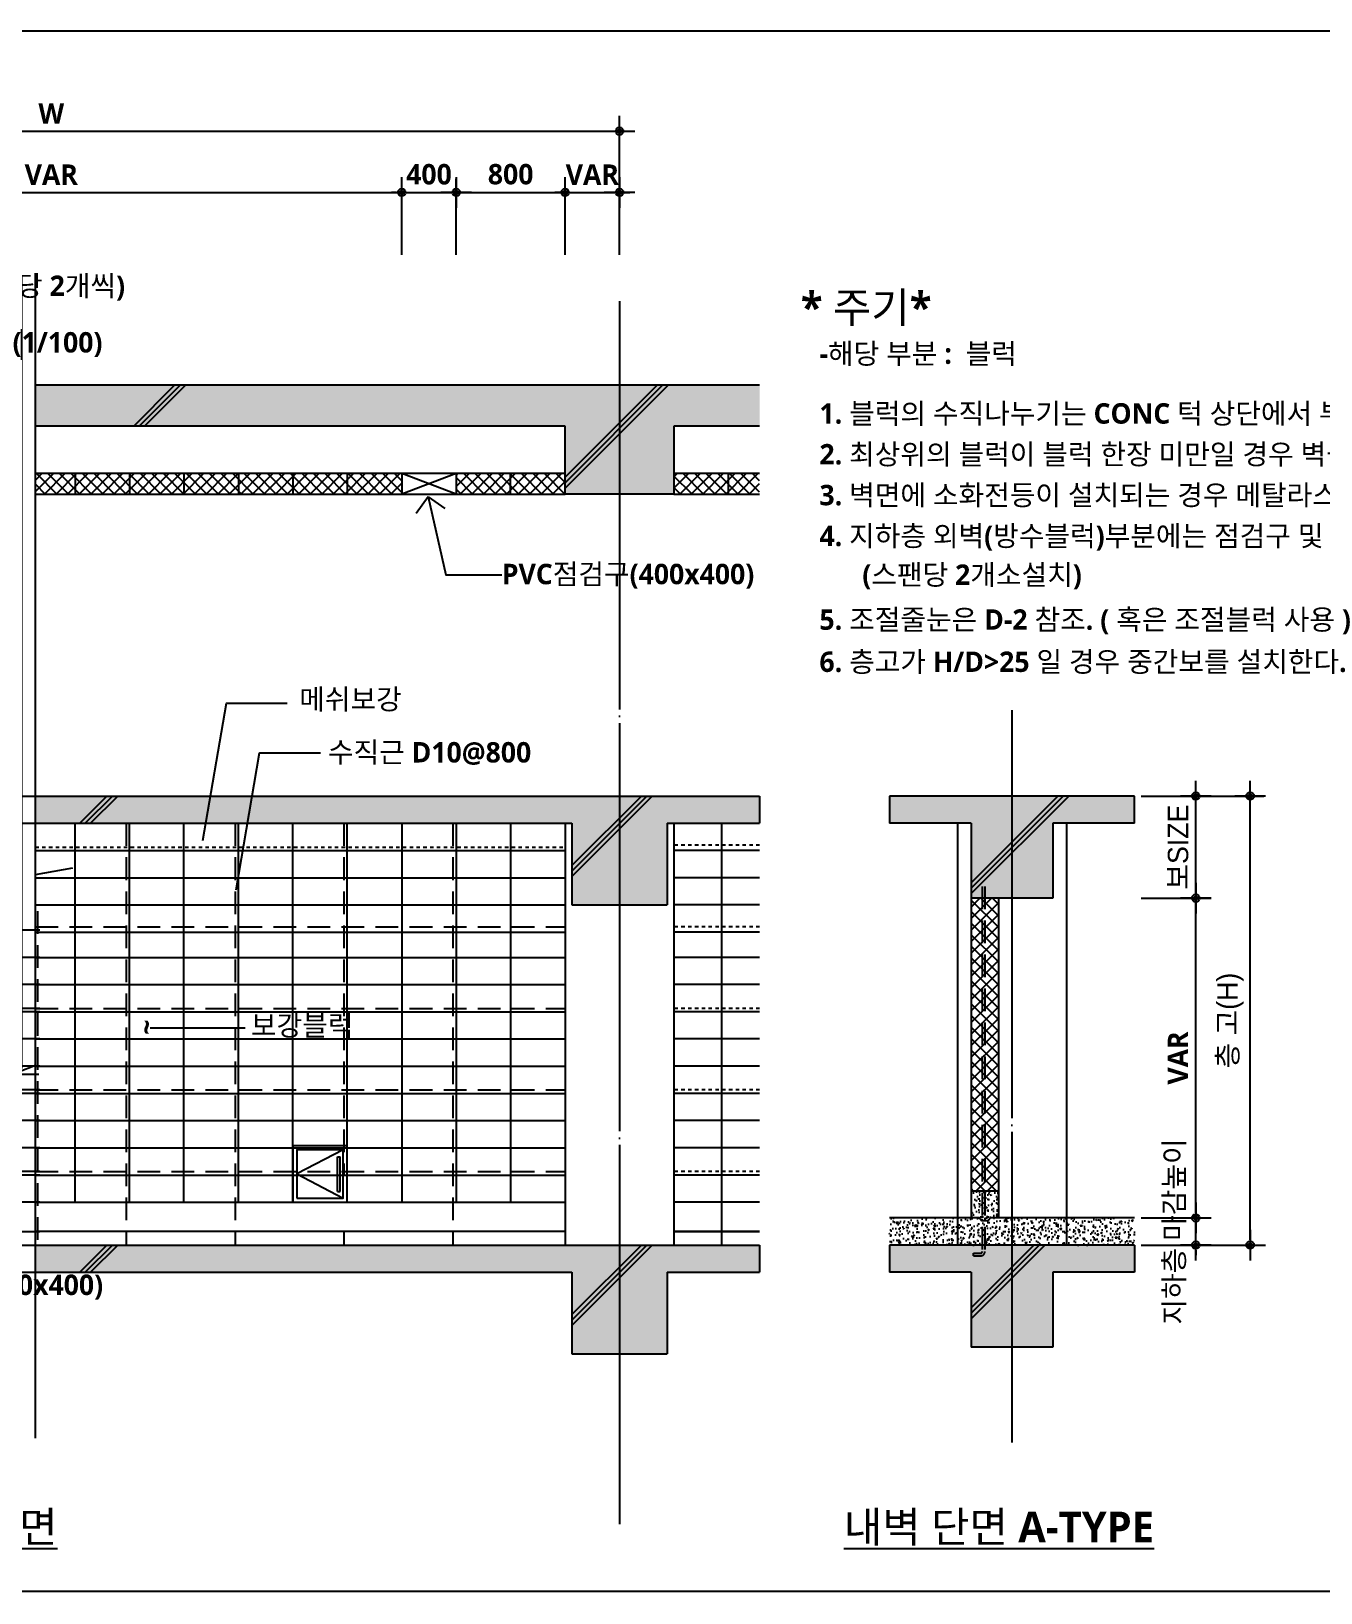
# Model space of a CAD drawing. Header units: millimetres. Extents: x 200 to 163856, y 0 to 163394.
# Drawn here: x 2029 to 3924, y 3445 to 5740 of the extents above; entities that cross this region are included whole.
import ezdxf
from ezdxf.enums import TextEntityAlignment as Align

# ---------------------------------------------------------------- set-up
doc = ezdxf.new("R2010")
doc.units = ezdxf.units.MM
doc.header["$LTSCALE"] = 10
for name, pattern in [('CEN', [62, 60, -1, 0, -1]), ('DASH_5', [4.9996, 3.3332, -1.6664]), ('HIDDEN2', [1, 0.5, -0.5])]:
    doc.linetypes.add(name, pattern=pattern)
doc.layers.get('DEFPOINTS').update_dxf_attribs({"color": 181})
for name, color, linetype in [('3', 3, 'Continuous'), ('A-ANNO-GRA1', 7, 'Continuous'), ('A-ANNO-LEAD', 4, 'Continuous'), ('A-ANNO-TEXT1', 7, 'Continuous'), ('A-ELEV', 6, 'Continuous'), ('A-ELEV-FIXT', 4, 'Continuous'), ('A-ELEV-FNSH', 6, 'Continuous'), ('A-HAT', 252, 'Continuous'), ('A-NOTE-SYMB', 35, 'Continuous'), ('A-NOTE1', 7, 'Continuous'), ('A-SECT-BEAM', 4, 'Continuous'), ('A-ST-AXIS-DIM', 7, 'Continuous'), ('A-WALL', 3, 'Continuous'), ('A-WALL-MOVE', 131, 'Continuous'), ('CEN', 1, 'CEN'), ('COL', 2, 'Continuous'), ('DIM', 4, 'Continuous'), ('FIN', 6, 'Continuous'), ('HAT', 5, 'Continuous'), ('슬래브', 252, 'Continuous')]:
    doc.layers.add(name, color=color, linetype=linetype)
doc.styles.add('2020음성 1차', font='')
doc.styles.get('2020음성 1차').set_extended_font_data('NanumGothic', bold=True)
doc.dimstyles.new('NDIM10', dxfattribs={"dimscale": 10, "dimtxt": 3, "dimasz": 0.75, "dimexe": 2, "dimexo": 2, "dimgap": 1, "dimtad": 1, "dimdec": 1, "dimdsep": 46, "dimtxsty": '2020음성 1차', "dimblk": 'Z_DOT', "dimcen": 3, "dimdle": 3, "dimclrd": 256, "dimclre": 256, "dimclrt": 3, "dimadec": 0, "dimazin": 0, "dimtfac": 1, "dimtdec": 1, "dimtix": 1, "dimtmove": 2, "dimatfit": 3, "dimfxl": 1, "dimtolj": 1, "dimtzin": 0, "dimlwd": -1, "dimlwe": -1, "dimarcsym": 0})
pattern_1 = [(45, (106.251, 300), (-8.485281, 8.485281), []), (135, (106.251, 300), (-8.485281, -8.485281), [])]

# ---------------------------------------------------------------- blocks, each defined once
blk = doc.blocks.new('Z_DOT')
at = {"layer": 'DIM', "color": 0}
for p, q in [((-3, 0), (3, 0)), ((0, -3), (0, 3))]:
    blk.add_line(p, q, dxfattribs=at)
for radius in [0.75, 0.375]:
    blk.add_circle((0, 0), radius, dxfattribs=at)
blk = doc.blocks.new('*D6008')
at = {"layer": 'A-ST-AXIS-DIM'}
for p, q in [((2573.8, 5411.4), (2573.8, 5523.1)), ((2653.8, 5411.4), (2653.8, 5523.1)), ((2566.3, 5503.1), (2558.8, 5503.1)), ((2573.8, 5503.1), (2653.8, 5503.1)), ((2661.3, 5503.1), (2668.8, 5503.1))]:
    blk.add_line(p, q, dxfattribs=at)
at = {"layer": 'DEFPOINTS', "color": 0}
for p in [(2653.8, 5503.1), (2573.8, 5391.4), (2653.8, 5391.4)]:
    blk.add_point(p, dxfattribs=at)
at = {"layer": 'A-ST-AXIS-DIM', "linetype": 'ByBlock', "xscale": 7.5, "yscale": 7.5, "zscale": 7.5}
blk.add_blockref('Z_DOT', (2573.8, 5503.1), dxfattribs=at)
at = {"layer": 'A-ST-AXIS-DIM', "linetype": 'ByBlock', "xscale": 7.5, "yscale": 7.5, "zscale": 7.5, "rotation": 180}
blk.add_blockref('Z_DOT', (2653.8, 5503.1), dxfattribs=at)
at = {"layer": 'A-ST-AXIS-DIM', "color": 3, "insert": (2613.8, 5529.6), "char_height": 30, "attachment_point": 5, "style": '2020음성 1차'}
blk.add_mtext('\\A1;400', dxfattribs=at)
blk = doc.blocks.new('*D6010')
at = {"layer": 'A-ST-AXIS-DIM'}
for p, q in [((1543.8, 5411.4), (1543.8, 5523.1)), ((2573.8, 5411.4), (2573.8, 5523.1)), ((1551.3, 5503.1), (2566.3, 5503.1))]:
    blk.add_line(p, q, dxfattribs=at)
at = {"layer": 'DEFPOINTS', "color": 0}
for p in [(2573.8, 5503.1), (1543.8, 5391.4), (2573.8, 5391.4)]:
    blk.add_point(p, dxfattribs=at)
at = {"layer": 'A-ST-AXIS-DIM', "linetype": 'ByBlock', "xscale": 7.5, "yscale": 7.5, "zscale": 7.5, "rotation": 180}
blk.add_blockref('Z_DOT', (1543.8, 5503.1), dxfattribs=at)
at = {"layer": 'A-ST-AXIS-DIM', "linetype": 'ByBlock', "xscale": 7.5, "yscale": 7.5, "zscale": 7.5}
blk.add_blockref('Z_DOT', (2573.8, 5503.1), dxfattribs=at)
at = {"layer": 'A-ST-AXIS-DIM', "color": 3, "insert": (2058.8, 5529.2), "char_height": 30, "attachment_point": 5, "style": '2020음성 1차'}
blk.add_mtext('\\A1;VAR', dxfattribs=at)
blk = doc.blocks.new('*D6011')
at = {"layer": 'A-ST-AXIS-DIM'}
for p, q in [((2653.8, 5411.4), (2653.8, 5523.1)), ((2813.8, 5411.4), (2813.8, 5523.1)), ((2661.3, 5503.1), (2806.3, 5503.1))]:
    blk.add_line(p, q, dxfattribs=at)
at = {"layer": 'DEFPOINTS', "color": 0}
for p in [(2813.8, 5503.1), (2653.8, 5391.4), (2813.8, 5391.4)]:
    blk.add_point(p, dxfattribs=at)
at = {"layer": 'A-ST-AXIS-DIM', "linetype": 'ByBlock', "xscale": 7.5, "yscale": 7.5, "zscale": 7.5, "rotation": 180}
blk.add_blockref('Z_DOT', (2653.8, 5503.1), dxfattribs=at)
at = {"layer": 'A-ST-AXIS-DIM', "linetype": 'ByBlock', "xscale": 7.5, "yscale": 7.5, "zscale": 7.5}
blk.add_blockref('Z_DOT', (2813.8, 5503.1), dxfattribs=at)
at = {"layer": 'A-ST-AXIS-DIM', "color": 3, "insert": (2733.8, 5529.7), "char_height": 30, "attachment_point": 5, "style": '2020음성 1차'}
blk.add_mtext('\\A1;800', dxfattribs=at)
blk = doc.blocks.new('*D6013')
at = {"layer": 'A-ST-AXIS-DIM'}
for p, q in [((1223.8, 5411.4), (1223.8, 5613.1)), ((2893.8, 5411.4), (2893.8, 5613.1)), ((1231.3, 5593.1), (2886.3, 5593.1))]:
    blk.add_line(p, q, dxfattribs=at)
at = {"layer": 'DEFPOINTS', "color": 0}
for p in [(2893.8, 5593.1), (1223.8, 5391.4), (2893.8, 5391.4)]:
    blk.add_point(p, dxfattribs=at)
at = {"layer": 'A-ST-AXIS-DIM', "linetype": 'ByBlock', "xscale": 7.5, "yscale": 7.5, "zscale": 7.5, "rotation": 180}
blk.add_blockref('Z_DOT', (1223.8, 5593.1), dxfattribs=at)
at = {"layer": 'A-ST-AXIS-DIM', "linetype": 'ByBlock', "xscale": 7.5, "yscale": 7.5, "zscale": 7.5}
blk.add_blockref('Z_DOT', (2893.8, 5593.1), dxfattribs=at)
at = {"layer": 'A-ST-AXIS-DIM', "color": 3, "insert": (2058.8, 5619.2), "char_height": 30, "attachment_point": 5, "style": '2020음성 1차'}
blk.add_mtext('\\A1;W', dxfattribs=at)
blk = doc.blocks.new('*D6014')
at = {"layer": 'A-ST-AXIS-DIM'}
for p, q in [((2813.8, 5417.4), (2813.8, 5523.1)), ((2893.8, 5411.4), (2893.8, 5523.1)), ((2806.3, 5503.1), (2798.8, 5503.1)), ((2813.8, 5503.1), (2893.8, 5503.1)), ((2901.3, 5503.1), (2908.8, 5503.1))]:
    blk.add_line(p, q, dxfattribs=at)
at = {"layer": 'DEFPOINTS', "color": 0}
for p in [(2893.8, 5503.1), (2813.8, 5397.4), (2893.8, 5391.4)]:
    blk.add_point(p, dxfattribs=at)
at = {"layer": 'A-ST-AXIS-DIM', "linetype": 'ByBlock', "xscale": 7.5, "yscale": 7.5, "zscale": 7.5}
blk.add_blockref('Z_DOT', (2813.8, 5503.1), dxfattribs=at)
at = {"layer": 'A-ST-AXIS-DIM', "linetype": 'ByBlock', "xscale": 7.5, "yscale": 7.5, "zscale": 7.5, "rotation": 180}
blk.add_blockref('Z_DOT', (2893.8, 5503.1), dxfattribs=at)
at = {"layer": 'A-ST-AXIS-DIM', "color": 3, "insert": (2853.8, 5529.2), "char_height": 30, "attachment_point": 5, "style": '2020음성 1차'}
blk.add_mtext('\\A1;VAR', dxfattribs=at)
blk = doc.blocks.new('*D6053')
at = {"layer": 'A-ST-AXIS-DIM'}
for p, q in [((3740.4, 4615.7), (3840.4, 4615.7)), ((3820.4, 3963.2), (3820.4, 4608.2)), ((3740.4, 3955.7), (3840.4, 3955.7))]:
    blk.add_line(p, q, dxfattribs=at)
at = {"layer": 'DEFPOINTS', "color": 0}
for p in [(3720.4, 4615.7), (3820.4, 4615.7), (3720.4, 3955.7)]:
    blk.add_point(p, dxfattribs=at)
at = {"layer": 'A-ST-AXIS-DIM', "linetype": 'ByBlock', "xscale": 7.5, "yscale": 7.5, "zscale": 7.5}
for p, rotation in [((3820.4, 4615.7), 90), ((3820.4, 3955.7), 270)]:
    blk.add_blockref('Z_DOT', p, dxfattribs=dict(at, rotation=rotation))
at = {"layer": 'A-ST-AXIS-DIM', "color": 3, "insert": (3791.5, 4285.7), "char_height": 30, "attachment_point": 5, "rotation": 90, "style": '2020음성 1차'}
blk.add_mtext('\\A1;{\\f굴림|b0|i0|c129|p49;층 고(H)}', dxfattribs=at)
blk = doc.blocks.new('*D6054')
at = {"layer": 'A-ST-AXIS-DIM'}
for p, q in [((3660.4, 4615.7), (3760.4, 4615.7)), ((3740.4, 4473.2), (3740.4, 4608.2)), ((3660.4, 4465.7), (3760.4, 4465.7))]:
    blk.add_line(p, q, dxfattribs=at)
at = {"layer": 'DEFPOINTS', "color": 0}
for p in [(3640.4, 4615.7), (3740.4, 4615.7), (3640.4, 4465.7)]:
    blk.add_point(p, dxfattribs=at)
at = {"layer": 'A-ST-AXIS-DIM', "linetype": 'ByBlock', "xscale": 7.5, "yscale": 7.5, "zscale": 7.5}
for p, rotation in [((3740.4, 4615.7), 90), ((3740.4, 4465.7), 270)]:
    blk.add_blockref('Z_DOT', p, dxfattribs=dict(at, rotation=rotation))
at = {"layer": 'A-ST-AXIS-DIM', "color": 3, "insert": (3714.6, 4540.7), "char_height": 30, "attachment_point": 5, "rotation": 90, "style": '2020음성 1차'}
blk.add_mtext('\\A1;{\\f굴림|b0|i0|c129|p49;보SIZE}', dxfattribs=at)
blk = doc.blocks.new('*D6055')
at = {"layer": 'A-ST-AXIS-DIM'}
for p, q in [((3660.4, 4465.7), (3760.4, 4465.7)), ((3740.4, 4003.2), (3740.4, 4458.2)), ((3660.4, 3995.7), (3760.4, 3995.7))]:
    blk.add_line(p, q, dxfattribs=at)
at = {"layer": 'DEFPOINTS', "color": 0}
for p in [(3640.4, 4465.7), (3740.4, 4465.7), (3640.4, 3995.7)]:
    blk.add_point(p, dxfattribs=at)
at = {"layer": 'A-ST-AXIS-DIM', "linetype": 'ByBlock', "xscale": 7.5, "yscale": 7.5, "zscale": 7.5}
for p, rotation in [((3740.4, 4465.7), 90), ((3740.4, 3995.7), 270)]:
    blk.add_blockref('Z_DOT', p, dxfattribs=dict(at, rotation=rotation))
at = {"layer": 'A-ST-AXIS-DIM', "color": 3, "insert": (3714.3, 4230.7), "char_height": 30, "attachment_point": 5, "rotation": 90, "style": '2020음성 1차'}
blk.add_mtext('\\A1;VAR', dxfattribs=at)
blk = doc.blocks.new('*D6056')
at = {"layer": 'A-ST-AXIS-DIM'}
for p, q in [((3660.4, 3995.7), (3760.4, 3995.7)), ((3740.4, 4003.2), (3740.4, 4010.7)), ((3740.4, 3955.7), (3740.4, 3995.7)), ((3660.4, 3955.7), (3760.4, 3955.7)), ((3740.4, 3948.2), (3740.4, 3940.7))]:
    blk.add_line(p, q, dxfattribs=at)
at = {"layer": 'DEFPOINTS', "color": 0}
for p in [(3640.4, 3995.7), (3740.4, 3995.7), (3640.4, 3955.7)]:
    blk.add_point(p, dxfattribs=at)
at = {"layer": 'A-ST-AXIS-DIM', "linetype": 'ByBlock', "xscale": 7.5, "yscale": 7.5, "zscale": 7.5}
for p, rotation in [((3740.4, 3995.7), 270), ((3740.4, 3955.7), 90)]:
    blk.add_blockref('Z_DOT', p, dxfattribs=dict(at, rotation=rotation))
at = {"layer": 'A-ST-AXIS-DIM', "color": 3, "insert": (3710.1, 3975.7), "char_height": 30, "attachment_point": 5, "rotation": 90, "style": '2020음성 1차'}
blk.add_mtext('\\A1;지하층 마감높이', dxfattribs=at)

msp = doc.modelspace()

# ---------------------------------------------------------------- hatches: boundary and pattern name
at = {"layer": 'A-HAT'}
h = msp.add_hatch(dxfattribs=at)
h.set_pattern_fill('AR-CONC', color=256, scale=0.1)
h.set_pattern_definition([(50, (200, 200), (18.218467, -1.59391), [1.905, -20.955]), (355, (200, 200), (-3.52434, 19.105685), [1.524, -16.76406]), (100.45144, (201.518, 199.867), (14.694125, 17.511775), [1.619, -17.809024]), (46.1842, (200, 205.08), (27.1079, -4.20423), [2.8575, -31.4325]), (96.63556, (202.26, 204.73), (23.74041, 24.74261), [2.4285, -26.71356]), (351.18415, (200, 205.08), (23.74041, 24.74261), [2.286, -25.14597]), (21, (202.54, 203.81), (15.16144, -10.22652), [1.905, -20.955]), (326, (202.54, 203.81), (6.1802, 18.4188), [1.524, -16.764]), (71.45144, (203.803, 202.958), (21.34164, 8.192277), [1.619, -17.808994]), (37.5, (200, 200), (0.30886, 8.455504), [0, -16.5608, 0, -17.018, 0, -16.8275]), (7.5, (200, 200), (6.681966, 10.018057), [0, -9.7028, 0, -16.1798, 0, -6.4135]), (327.5, (194.336, 200), (13.5590595, -0.572874), [0, -6.35, 0, -19.812, 0, -26.289]), (317.5, (191.796, 200), (14.812918, 2.54265), [0, -8.255, 0, -13.1572, 0, -18.669])])
h.paths.add_polyline_path([(3290.39291, 3995.68851), (3290.39291, 3955.68851), (3650.39291, 3955.68851), (3650.39291, 3995.68851), (3450.39291, 3995.68851), (3450.39291, 4035.68851), (3410.39291, 4035.68851), (3410.39291, 3995.68851)])
at = {"layer": 'HAT', "linetype": 'ByBlock'}
h = msp.add_hatch(dxfattribs=at)
h.set_pattern_fill('U,N', color=256, scale=12, angle=45, style=0, double=1, pattern_type=0)
h.set_pattern_definition(pattern_1)
h.paths.add_polyline_path([(2093.7717, 5059.67385), (2093.7717, 5089.67385), (2035.43955, 5089.67385), (2035.43955, 5059.67385)])
h.paths.add_polyline_path([(2173.7717, 5059.67385), (2173.7717, 5089.67385), (2093.7717, 5089.67385), (2093.7717, 5059.67385)])
h.paths.add_polyline_path([(2253.7717, 5059.67385), (2253.7717, 5089.67385), (2173.7717, 5089.67385), (2173.7717, 5059.67385)])
h.paths.add_polyline_path([(2333.7717, 5059.67385), (2333.7717, 5089.67385), (2253.7717, 5089.67385), (2253.7717, 5059.67385)])
h.paths.add_polyline_path([(2413.7717, 5059.67385), (2413.7717, 5089.67385), (2333.7717, 5089.67385), (2333.7717, 5059.67385)])
h.paths.add_polyline_path([(2493.7717, 5059.67385), (2493.7717, 5089.67385), (2413.7717, 5089.67385), (2413.7717, 5059.67385)])
h.paths.add_polyline_path([(2573.7717, 5059.67385), (2573.7717, 5089.67385), (2493.7717, 5089.67385), (2493.7717, 5059.67385)])
h = msp.add_hatch(dxfattribs=at)
h.set_pattern_fill('U,N', color=256, scale=12, angle=45, style=0, double=1, pattern_type=0)
h.set_pattern_definition(pattern_1)
h.paths.add_polyline_path([(2813.7717, 5089.67385), (2653.7717, 5089.67385), (2653.7717, 5059.67385), (2813.7717, 5059.67385)])
h = msp.add_hatch(dxfattribs=at)
h.set_pattern_fill('U,N', color=256, scale=12, angle=45, style=0, double=1, pattern_type=0)
h.set_pattern_definition(pattern_1)
h.paths.add_polyline_path([(3099.57956, 5059.67385), (2973.7717, 5059.67385), (2973.7717, 5089.67385), (3099.57956, 5089.67385)])
h = msp.add_hatch(dxfattribs=at)
h.set_pattern_fill('U,N', color=256, scale=12, angle=45, style=0, double=1, pattern_type=0)
h.set_pattern_definition(pattern_1)
h.paths.add_polyline_path([(3410.39291, 4035.68851), (3450.39291, 4035.68851), (3450.39291, 4465.68851), (3410.39291, 4465.68851)])
at = {"layer": '슬래브', "linetype": 'Continuous', "ltscale": 5}
h = msp.add_hatch(color=256, dxfattribs=at)
h.paths.add_polyline_path([(1017.96385, 5219.67385), (1017.96385, 5159.67385), (1143.7717, 5159.67385), (1143.7717, 5059.67385), (1303.7717, 5059.67385), (1303.7717, 5159.67385), (2015.43955, 5159.67385), (2015.43955, 5219.67385)])
h.paths.add_polyline_path([(3099.57956, 5219.67385), (2035.43955, 5219.67385), (2035.43955, 5159.67385), (2813.7717, 5159.67385), (2813.7717, 5059.67385), (2973.7717, 5059.67385), (2973.7717, 5159.67385), (3099.57956, 5159.67385)])
h = msp.add_hatch(color=256, dxfattribs=at)
h.paths.add_polyline_path([(2015.43955, 4615.68851), (1017.96385, 4615.68851), (1017.96385, 4575.68851), (2015.43955, 4575.68851)])
h.paths.add_polyline_path([(3099.57956, 4615.68851), (2035.43955, 4615.68851), (2035.43955, 4575.68851), (2823.7717, 4575.68851), (2823.7717, 4455.68851), (2963.7717, 4455.68851), (2963.7717, 4575.68851), (3099.57956, 4575.68851)])
h.paths.add_polyline_path([(3099.57956, 3955.68851), (2035.43955, 3955.68851), (2035.43955, 3915.68851), (2823.7717, 3915.68851), (2823.7717, 3795.68851), (2963.7717, 3795.68851), (2963.7717, 3915.68851), (3099.57956, 3915.68851)])
h.paths.add_polyline_path([(1598.62207, 3955.68851), (1017.96385, 3955.68851), (1017.96385, 3915.68851), (1598.62207, 3915.68851)])
h.paths.add_polyline_path([(2015.43955, 3955.68851), (1608.62207, 3955.68851), (1608.62207, 3915.68851), (2015.43955, 3915.68851)])
h.paths.add_polyline_path([(1608.62207, 3955.68851), (1598.62207, 3955.68851), (1598.62207, 3915.68851), (1608.62207, 3915.68851)])
h = msp.add_hatch(color=256, dxfattribs=at)
h.paths.add_polyline_path([(3410.39291, 4465.68851), (3530.39291, 4465.68851), (3530.39291, 4575.68851), (3650.39291, 4575.68851), (3650.39291, 4615.68851), (3290.39291, 4615.68851), (3290.39291, 4575.68851), (3410.39291, 4575.68851)])
h.paths.add_polyline_path([(4005.88842, 4615.68851), (4005.88842, 4575.68851), (4125.88842, 4575.68851), (4125.88842, 4465.68851), (4245.88842, 4465.68851), (4245.88842, 4575.68851), (4365.88842, 4575.68851), (4365.88842, 4615.68851)])
h.paths.add_polyline_path([(3530.39291, 3915.68851), (3650.39291, 3915.68851), (3650.39291, 3955.68851), (3450.39291, 3955.68851), (3418.17622, 3955.68851), (3414.57861, 3955.68851), (3410.39291, 3955.68851), (3290.39291, 3955.68851), (3290.39291, 3915.68851), (3410.39291, 3915.68851), (3410.39291, 3805.68851), (3530.39291, 3805.68851)])
h.paths.add_polyline_path([(4365.88842, 3955.68851), (4005.88842, 3955.68851), (4005.88842, 3915.68851), (4125.88842, 3915.68851), (4125.88842, 3805.68851), (4245.88842, 3805.68851), (4245.88842, 3915.68851), (4365.88842, 3915.68851)])

# ---------------------------------------------------------------- linework, layer by layer
at = {"layer": '3', "color": 212}
for p, q in [((2042.10385, 4018.68851), (1643.7717, 4018.68851)), ((2035.43955, 4018.68851), (2413.7717, 4018.68851)), ((2493.7717, 4018.68851), (2813.7717, 4018.68851)), ((3099.57956, 4018.68851), (2973.7717, 4018.68851))]:
    msp.add_line(p, q, dxfattribs=at)
at = {"layer": '3', "color": 212, "linetype": 'Continuous'}
for p, q in [((2813.7717, 3975.68851), (2035.43955, 3975.68851)), ((2973.7717, 3975.68851), (3099.57956, 3975.68851)), ((3099.57956, 3975.68851), (2973.7717, 3975.68851))]:
    msp.add_line(p, q, dxfattribs=at)
at = {"layer": 'A-ANNO-GRA1'}
msp.add_line((7294.9654, 3446.63395), (200, 3446.63395), dxfattribs=at)
at = {"layer": 'A-ANNO-LEAD'}
for p, q in [((2653.7717, 5089.67385), (2573.7717, 5059.67385)), ((2653.7717, 5059.67385), (2573.7717, 5089.67385)), ((2612.36153, 5055.49914), (2595.15424, 5030.92458)), ((2612.36153, 5055.49914), (2636.93609, 5038.29185)), ((2204.04853, 4274.90189), (2343.79646, 4274.90189))]:
    msp.add_line(p, q, dxfattribs=at)
for points in [[(2612.36153, 5055.49914), (2638.40876, 4940.77798), (2720.83423, 4940.77798)], [(2281.72853, 4550.67449), (2316.23264, 4752.08404), (2405.57016, 4752.08404)], [(2330.33727, 4477.82717), (2364.84138, 4679.23672), (2454.1789, 4679.23672)]]:
    msp.add_lwpolyline(points, dxfattribs=at)
at = {"layer": 'A-ANNO-TEXT1', "linetype": 'Continuous', "ltscale": 5}
for p, q in [((3099.57956, 4615.68851), (3099.57956, 4575.68851)), ((3290.39291, 4615.68851), (3290.39291, 4575.68851)), ((3650.39291, 4575.68851), (3650.39291, 4615.68851)), ((3099.57956, 3955.68851), (3099.57956, 3915.68851)), ((3290.39291, 3955.68851), (3290.39291, 3915.68851)), ((3650.39291, 3955.68851), (3650.39291, 3915.68851))]:
    msp.add_line(p, q, dxfattribs=at)
at = {"layer": 'A-ANNO-TEXT1', "linetype": 'Continuous'}
for p, q in [((2823.7717, 4455.68851), (2963.7717, 4455.68851)), ((2823.7717, 3795.68851), (2963.7717, 3795.68851))]:
    msp.add_line(p, q, dxfattribs=at)
at = {"layer": 'A-ELEV', "linetype": 'Continuous'}
for p, q in [((2813.7717, 4575.68851), (2813.7717, 3955.68851)), ((2973.7717, 4575.68851), (2973.7717, 3955.68851)), ((3390.39291, 4575.68851), (3390.39291, 3955.68851)), ((3550.39291, 4575.68851), (3550.39291, 3955.68851)), ((1017.96385, 3975.68851), (2042.10385, 3975.68851))]:
    msp.add_line(p, q, dxfattribs=at)
at = {"layer": 'A-ELEV-FIXT', "color": 132, "linetype": 'DASH_5'}
for p, q in [((2168.7717, 4575.68851), (2168.7717, 3955.68851)), ((2328.7717, 4575.68851), (2328.7717, 3955.68851)), ((2488.7717, 4575.68851), (2488.7717, 4058.68851)), ((2648.7717, 4575.68851), (2648.7717, 3955.68851)), ((3426.73175, 4482.67642), (3426.73175, 3946.05728)), ((3430.73175, 4482.67642), (3430.73175, 3946.05728)), ((2038.7717, 4446.51152), (2038.7717, 3955.68851)), ((2035.43955, 4423.68851), (2813.7717, 4423.68851)), ((2042.10385, 4303.68851), (1017.96385, 4303.68851)), ((2035.43955, 4303.68851), (2813.7717, 4303.68851)), ((2042.10385, 4183.68851), (1017.96385, 4183.68851)), ((2035.43955, 4183.68851), (2813.7717, 4183.68851)), ((2042.10385, 4063.68851), (1017.96385, 4063.68851)), ((2035.43955, 4063.68851), (2813.7717, 4063.68851)), ((2488.7717, 3975.68851), (2488.7717, 3955.68851))]:
    msp.add_line(p, q, dxfattribs=at)
at = {"layer": 'A-ELEV-FIXT', "color": 132, "linetype": 'HIDDEN2'}
for p, q in [((2035.43955, 4540.68851), (2813.7717, 4540.68851)), ((3099.57956, 4543.68851), (2973.7717, 4543.68851)), ((3099.57956, 4423.68851), (2973.7717, 4423.68851)), ((3099.57956, 4303.68851), (2973.7717, 4303.68851)), ((3099.57956, 4183.68851), (2973.7717, 4183.68851)), ((3099.57956, 4063.68851), (2973.7717, 4063.68851))]:
    msp.add_line(p, q, dxfattribs=at)
at = {"layer": 'A-ELEV-FIXT'}
for p, q in [((2487.7717, 4095.68851), (2419.7717, 4060.68851)), ((2479.52779, 4085.413), (2483.52779, 4085.413)), ((2479.52779, 4034.58953), (2479.52779, 4085.413)), ((2483.52779, 4034.58953), (2483.52779, 4085.413)), ((2419.7717, 4060.68851), (2487.7717, 4024.68851)), ((2479.52779, 4034.58953), (2483.52779, 4034.58953))]:
    msp.add_line(p, q, dxfattribs=at)
at = {"layer": 'A-ELEV-FIXT', "linetype": 'DASH_5'}
for p, q in [((3414.09002, 3944.05728), (3424.73175, 3944.05728)), ((3414.09002, 3940.05728), (3414.09002, 3944.05728)), ((3414.09002, 3940.05728), (3424.73175, 3940.05728))]:
    msp.add_line(p, q, dxfattribs=at)
at = {"layer": 'A-ELEV-FIXT'}
msp.add_lwpolyline([(2413.7717, 4018.68851), (2493.7717, 4018.68851), (2493.7717, 4101.68851), (2413.7717, 4101.68851), (2413.7717, 4018.68851)], dxfattribs=at)
msp.add_lwpolyline([(2419.7717, 4024.68851), (2487.7717, 4024.68851), (2487.7717, 4095.68851), (2419.7717, 4095.68851)], close=True, dxfattribs=at)
at = {"layer": 'A-ELEV-FIXT', "linetype": 'DASH_5'}
for radius in [2, 6]:
    msp.add_arc((3424.73175, 3946.05728), radius, 270, 0, dxfattribs=at)
at = {"layer": 'A-ELEV-FNSH'}
for p, q in [((2093.7717, 4018.68851), (2093.7717, 4575.68851)), ((2173.7717, 4018.68851), (2173.7717, 4575.68851)), ((2253.7717, 4018.68851), (2253.7717, 4575.68851)), ((2333.7717, 4018.68851), (2333.7717, 4575.68851)), ((2413.7717, 4018.68851), (2413.7717, 4575.68851)), ((2493.7717, 4018.68851), (2493.7717, 4575.68851)), ((2573.7717, 4575.68851), (2573.7717, 4018.68851)), ((2653.7717, 4575.68851), (2653.7717, 4018.68851)), ((2733.7717, 4575.68851), (2733.7717, 4018.68851)), ((3043.7717, 4575.68851), (3043.7717, 3955.68851)), ((2035.43955, 4535.68851), (2813.7717, 4535.68851)), ((3099.57956, 4535.68851), (2973.7717, 4535.68851)), ((2035.43955, 4495.68851), (2813.7717, 4495.68851)), ((3099.57956, 4495.68851), (2973.7717, 4495.68851)), ((2035.43955, 4455.68851), (2813.7717, 4455.68851)), ((3099.57956, 4455.68851), (2973.7717, 4455.68851)), ((2042.10385, 4418.68851), (1017.96385, 4418.68851)), ((2035.43955, 4415.68851), (2813.7717, 4415.68851)), ((3099.57956, 4415.68851), (2973.7717, 4415.68851)), ((2042.10385, 4378.68851), (1643.7717, 4378.68851)), ((2035.43955, 4378.68851), (2813.7717, 4378.68851)), ((3099.57956, 4378.68851), (2973.7717, 4378.68851)), ((2042.10385, 4338.68851), (1017.96385, 4338.68851)), ((2035.43955, 4338.68851), (2813.7717, 4338.68851)), ((3099.57956, 4338.68851), (2973.7717, 4338.68851)), ((2042.10385, 4298.68851), (1017.96385, 4298.68851)), ((2035.43955, 4298.68851), (2813.7717, 4298.68851)), ((3099.57956, 4298.68851), (2973.7717, 4298.68851)), ((2042.10385, 4258.68851), (1017.96385, 4258.68851)), ((2035.43955, 4258.68851), (2813.7717, 4258.68851)), ((3099.57956, 4258.68851), (2973.7717, 4258.68851)), ((2042.10385, 4218.68851), (1017.96385, 4218.68851)), ((2035.43955, 4218.68851), (2813.7717, 4218.68851)), ((3099.57956, 4218.68851), (2973.7717, 4218.68851)), ((2042.10385, 4178.68851), (1017.96385, 4178.68851)), ((2035.43955, 4178.68851), (2813.7717, 4178.68851)), ((3099.57956, 4178.68851), (2973.7717, 4178.68851)), ((2042.10385, 4138.68851), (1017.96385, 4138.68851)), ((2035.43955, 4138.68851), (2813.7717, 4138.68851)), ((3099.57956, 4138.68851), (2973.7717, 4138.68851)), ((2042.10385, 4098.68851), (1017.96385, 4098.68851)), ((2035.43955, 4098.68851), (2813.7717, 4098.68851)), ((3099.57956, 4098.68851), (2973.7717, 4098.68851)), ((2042.10385, 4058.68851), (1017.96385, 4058.68851)), ((2035.43955, 4058.68851), (2813.7717, 4058.68851)), ((3099.57956, 4058.68851), (2973.7717, 4058.68851))]:
    msp.add_line(p, q, dxfattribs=at)
at = {"layer": 'A-NOTE-SYMB'}
msp.add_line((2035.43955, 4824.7577), (2035.43955, 5313.00947), dxfattribs=at)
for points in [[(2040.43955, 4206.39817), (1990.43955, 4206.39817), (2015.43955, 4216.39817), (2015.43955, 5380.43544)], [(2010.43955, 4210.39817), (2035.43955, 4220.39817), (2035.43955, 5384.43544)], [(2035.43955, 3671.98335), (2035.43955, 4500.39817), (2090.43955, 4510.39817)]]:
    msp.add_lwpolyline(points, dxfattribs=at)
at = {"layer": 'A-NOTE1'}
msp.add_line((3430.39291, 3995.68851), (3430.39291, 3990.35842), dxfattribs=at)
at = {"layer": 'A-SECT-BEAM', "linetype": 'Continuous'}
for p, q in [((3410.39291, 4465.68851), (3410.39291, 4035.68851)), ((3450.39291, 4465.68851), (3450.39291, 4035.68851))]:
    msp.add_line(p, q, dxfattribs=at)
at = {"layer": 'A-WALL'}
for p, q in [((3099.57956, 5219.67385), (2035.43955, 5219.67385)), ((2813.7717, 5159.67385), (2035.43955, 5159.67385)), ((3099.57956, 5159.67385), (2973.7717, 5159.67385)), ((2813.7717, 5089.67385), (2035.43955, 5089.67385)), ((3099.57956, 5089.67385), (2973.7717, 5089.67385)), ((2035.43955, 5059.67385), (2813.7717, 5059.67385)), ((2973.7717, 5059.67385), (3099.57956, 5059.67385))]:
    msp.add_line(p, q, dxfattribs=at)
msp.add_lwpolyline([(2973.7717, 5159.67385), (2973.7717, 5059.67385), (2813.7717, 5059.67385), (2813.7717, 5159.67385)], dxfattribs=at)
at = {"layer": 'A-WALL-MOVE', "color": 131}
for p, q in [((2093.7717, 5089.67385), (2093.7717, 5059.67385)), ((2173.7717, 5089.67385), (2173.7717, 5059.67385)), ((2253.7717, 5089.67385), (2253.7717, 5059.67385)), ((2333.7717, 5089.67385), (2333.7717, 5059.67385)), ((2413.7717, 5089.67385), (2413.7717, 5059.67385)), ((2493.7717, 5089.67385), (2493.7717, 5059.67385)), ((2573.7717, 5089.67385), (2573.7717, 5059.67385)), ((2573.7717, 5089.67385), (2573.7717, 5059.67385)), ((2653.7717, 5089.67385), (2653.7717, 5059.67385)), ((2733.7717, 5059.67385), (2733.7717, 5089.67385)), ((3053.7717, 5059.67385), (3053.7717, 5089.67385))]:
    msp.add_line(p, q, dxfattribs=at)
at = {"layer": 'CEN'}
for p, q in [((2893.7717, 5343.20758), (2893.7717, 3545.4867)), ((3470.39291, 4742.21986), (3470.39291, 3665.44151))]:
    msp.add_line(p, q, dxfattribs=at)
at = {"layer": 'COL'}
for p, q in [((1017.96385, 4615.68851), (2353.66538, 4615.68851)), ((2035.43955, 4615.68851), (3099.57956, 4615.68851)), ((3650.39291, 4615.68851), (3290.39291, 4615.68851)), ((1017.96385, 4575.68851), (2823.7717, 4575.68851)), ((2823.7717, 4575.68851), (2823.7717, 4455.68851)), ((2963.7717, 4575.68851), (3099.57956, 4575.68851)), ((2963.7717, 4575.68851), (2963.7717, 4455.68851)), ((3410.39291, 4575.68851), (3290.39291, 4575.68851)), ((3410.39291, 4575.68851), (3410.39291, 4465.68851)), ((3530.39291, 4575.68851), (3530.39291, 4465.68851)), ((3650.39291, 4575.68851), (3530.39291, 4575.68851)), ((3530.39291, 4465.68851), (3410.39291, 4465.68851)), ((1017.96385, 3955.68851), (2035.43955, 3955.68851)), ((2035.43955, 3955.68851), (3099.57956, 3955.68851)), ((3650.39291, 3955.68851), (3290.39291, 3955.68851)), ((1017.96385, 3915.68851), (2035.43955, 3915.68851)), ((2035.43955, 3915.68851), (2823.7717, 3915.68851)), ((2823.7717, 3915.68851), (2823.7717, 3795.68851)), ((2963.7717, 3915.68851), (2963.7717, 3795.68851)), ((2963.7717, 3915.68851), (3099.57956, 3915.68851)), ((3410.39291, 3915.68851), (3290.39291, 3915.68851)), ((3410.39291, 3915.68851), (3410.39291, 3805.68851)), ((3650.39291, 3915.68851), (3530.39291, 3915.68851)), ((3530.39291, 3915.68851), (3530.39291, 3805.68851)), ((3530.39291, 3805.68851), (3410.39291, 3805.68851))]:
    msp.add_line(p, q, dxfattribs=at)
at = {"layer": 'DEFPOINTS'}
msp.add_lwpolyline([(200, 200), (7294.9654, 200), (7294.9654, 5740), (200, 5740)], close=True, dxfattribs=at)
at = {"layer": 'FIN'}
for p, q in [((3410.39291, 4035.68851), (3450.39291, 4035.68851)), ((3410.39291, 4035.68851), (3410.39291, 3995.68851)), ((3450.39291, 4035.68851), (3450.39291, 3995.68851)), ((3410.39291, 3995.68851), (3290.39291, 3995.68851)), ((3422.45181, 3995.68851), (3410.39291, 3995.68851)), ((3450.39291, 3995.68851), (3438.33401, 3995.68851)), ((3650.39291, 3995.68851), (3450.39291, 3995.68851))]:
    msp.add_line(p, q, dxfattribs=at)
msp.add_lwpolyline([(3422.45181, 3995.68851), (3425.44533, 3991.8622), (3435.3405, 3991.8622), (3438.33401, 3995.68851)], dxfattribs=at)
at = {"layer": 'HAT'}
for p, q in [((2180.01981, 5159.67385), (2240.01981, 5219.67385)), ((2248.01981, 5219.67385), (2188.01981, 5159.67385)), ((2196.01981, 5159.67385), (2256.01981, 5219.67385)), ((2813.7717, 5084.39195), (2949.0536, 5219.67385)), ((2957.0536, 5219.67385), (2813.7717, 5076.39195)), ((2813.7717, 5068.39195), (2965.0536, 5219.67385)), ((2140.60178, 4615.68851), (2100.60178, 4575.68851)), ((2148.60178, 4615.68851), (2108.60178, 4575.68851)), ((2116.60178, 4575.68851), (2156.60178, 4615.68851)), ((2933.93741, 4615.68851), (2823.7717, 4505.5228)), ((2823.7717, 4497.5228), (2941.93741, 4615.68851)), ((2925.93741, 4615.68851), (2823.7717, 4513.5228)), ((3537.79655, 4615.68851), (3410.39291, 4488.28486)), ((3410.39291, 4472.28486), (3553.79655, 4615.68851)), ((3545.79655, 4615.68851), (3410.39291, 4480.28486)), ((2140.60178, 3955.68851), (2100.60178, 3915.68851)), ((2148.60178, 3955.68851), (2108.60178, 3915.68851)), ((2116.60178, 3915.68851), (2156.60178, 3955.68851)), ((2925.93741, 3955.68851), (2823.7717, 3853.5228)), ((2823.7717, 3837.5228), (2941.93741, 3955.68851)), ((2933.93741, 3955.68851), (2823.7717, 3845.5228)), ((3502.51801, 3955.68851), (3410.35231, 3863.5228)), ((3410.35231, 3847.5228), (3518.51801, 3955.68851)), ((3510.51801, 3955.68851), (3410.35231, 3855.5228))]:
    msp.add_line(p, q, dxfattribs=at)

# ---------------------------------------------------------------- texts
at = {"layer": 'A-ANNO-TEXT1', "style": '2020음성 1차'}
msp.add_text('Ø50 PVC슬리브(스판당 2개씩)', height=30, dxfattribs=at).set_placement((1906.75732, 5350.81259), align=Align.CENTER)
for s, height, p in [('* 주기*', 45, (3160.12174, 5311.54292)), ('(1/100)', 30, (2001.98747, 5267.71282)), ('-해당 부분 :  블럭', 30, (3187.49923, 5251.07003)), ('1. 블럭의 수직나누기는 CONC 턱 상단에서 부터 나눈다.', 30, (3187.49923, 5163.19095)), ('2. 최상위의 블럭이 블럭 한장 미만일 경우 벽돌을 넣고 미장 마감 한다.', 30, (3187.49923, 5103.19095)), ('3. 벽면에 소화전등이 설치되는 경우 메탈라스로 보강하고 미장 마감한다.', 30, (3187.49923, 5043.19095)), ('4. 지하층 외벽(방수블럭)부분에는 점검구 및 환기구를 @4000 설치한다', 30, (3187.49923, 4983.19095)), ('PVC점검구(400x400)', 30, (2720.83471, 4927.1299)), ('(스팬당 2개소설치)', 30, (3250.49923, 4926.19095)), ('5. 조절줄눈은 D-2 참조. ( 혹은 조절블럭 사용 )', 30, (3187.49923, 4860.19095)), ('6. 층고가 H/D>25 일 경우 중간보를 설치한다.', 30, (3187.49923, 4798.20948)), ('메쉬보강', 30, (2423.15485, 4743.10583)), ('수직근 D10@800', 30, (2465.23461, 4665.07709)), ('보강블럭', 30, (2352.1555, 4263.50091)), ('PVC점검구(400x400)', 30, (1764.07501, 3882.30988)), ('%%U외벽 입면', 45, (1826.84532, 3518.88009)), ('%%U내벽 단면 A-TYPE', 45, (3223.32565, 3518.88009))]:
    msp.add_text(s, height=height, dxfattribs=at).set_placement(p)
msp.add_text('~', height=30, rotation=90, dxfattribs=at).set_placement((2213.70275, 4264.86049))

# ---------------------------------------------------------------- dimensions: what is measured, and where the dimension line sits
at = {"layer": 'A-ST-AXIS-DIM'}
for base, p1, p2, angle, text, picture, middle in [((2893.7717, 5593.13207), (1223.7717, 5391.42511), (2893.7717, 5391.42511), 180, 'W', '*D6013', (2058.7717, 5619.19741)), ((3740.3987, 4615.68851), (3640.39291, 4465.68851), (3640.39291, 4615.68851), 90, '{\\f굴림|b0|i0|c129|p49;보SIZE}', '*D6054', (3714.57979, 4540.68851)), ((3820.3987, 4615.68851), (3720.39291, 3955.68851), (3720.39291, 4615.68851), 90, '{\\f굴림|b0|i0|c129|p49;층 고(H)}', '*D6053', (3791.52387, 4285.68851)), ((3740.3987, 4465.68851), (3640.39291, 3995.68851), (3640.39291, 4465.68851), 90, 'VAR', '*D6055', (3714.33336, 4230.68851)), ((3740.3987, 3995.68851), (3640.39291, 3955.68851), (3640.39291, 3995.68851), 90, '지하층 마감높이', '*D6056', (3710.072, 3975.68851))]:
    dim = msp.add_linear_dim(base=base, p1=p1, p2=p2, angle=angle, text=text, dimstyle='NDIM10', override={"dimtxsty": '2020음성 1차'}, dxfattribs=at)
    dim.commit()
    dim.dimension.update_dxf_attribs({"geometry": picture, "text_midpoint": middle})
for base, p1, p2, text, picture, middle in [((2573.7717, 5503.13207), (1543.7717, 5391.42511), (2573.7717, 5391.42511), 'VAR', '*D6010', (2058.7717, 5529.19741)), ((2653.7717, 5503.13207), (2573.7717, 5391.42511), (2653.7717, 5391.42511), '400', '*D6008', (2613.7717, 5529.58093)), ((2813.7717, 5503.13207), (2653.7717, 5391.42511), (2813.7717, 5391.42511), '800', '*D6011', (2733.7717, 5529.68747)), ((2893.7717, 5503.13207), (2813.7717, 5397.42511), (2893.7717, 5391.42511), 'VAR', '*D6014', (2853.7717, 5529.19741))]:
    dim = msp.add_linear_dim(base=base, p1=p1, p2=p2, text=text, dimstyle='NDIM10', override={"dimtxsty": '2020음성 1차'}, dxfattribs=at)
    dim.commit()
    dim.dimension.update_dxf_attribs({"geometry": picture, "text_midpoint": middle})

doc.saveas('drawing.dxf')
